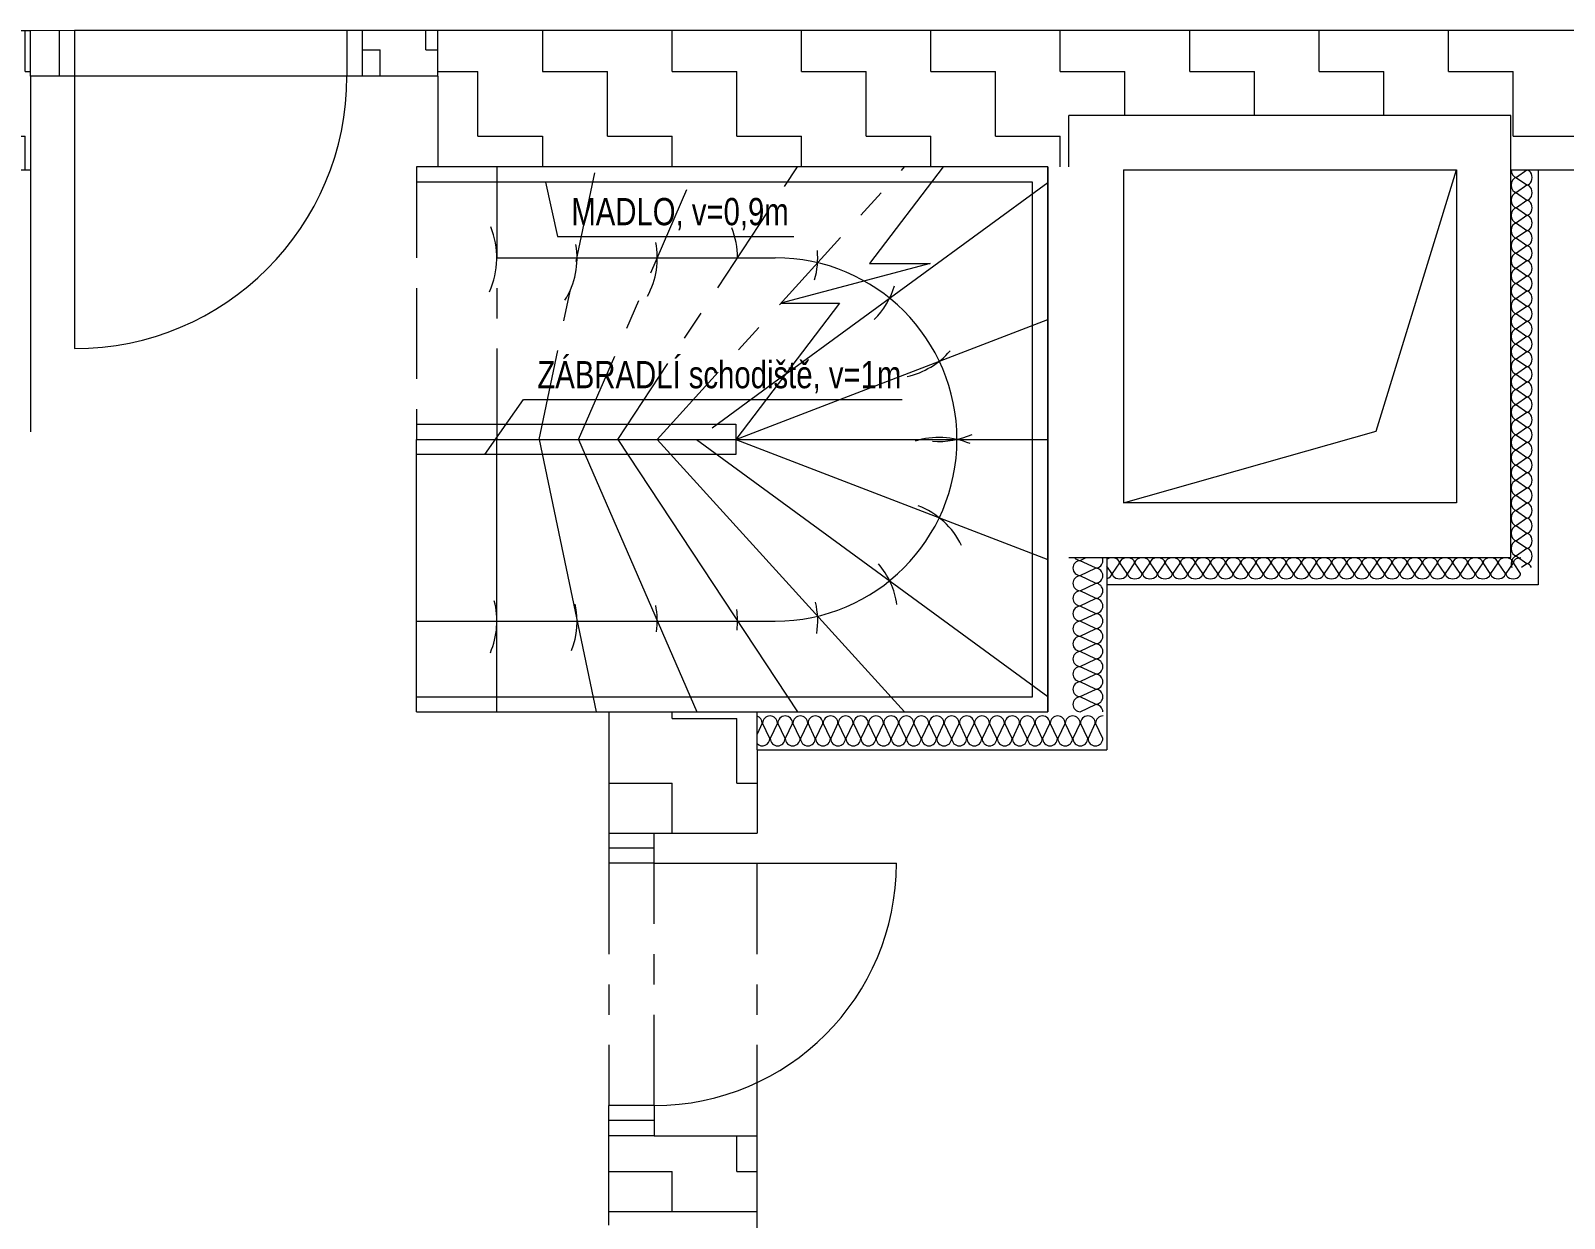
# Model space of a CAD drawing. Header units: millimetres. Extents: x 107122 to 123476, y 58544 to 73874.
# Drawn here: x 107129.62 to 107134.68, y 73870.36 to 73874.28 of the extents above; entities that cross this region are included whole.
import ezdxf

# ---------------------------------------------------------------- set-up
doc = ezdxf.new("R2010")
doc.units = ezdxf.units.MM
doc.linetypes.add('Carkovana 2x', pattern=[0.4, 0.3, -0.1])
doc.linetypes.add('Cerchovana 2x', pattern=[0.5, 0.3, -0.1, 0, -0.1])
for name, color, linetype, lineweight in [('_V výplně 1', 255, 'Continuous', 5), ('DPS - 5NP ZAŘIZOVÁKY', 7, 'Continuous', 25), ('DPS 5NP kce návrh', 7, 'Continuous', 25)]:
    doc.layers.add(name, color=color, linetype=linetype, lineweight=lineweight)
doc.styles.add('ARIAL', font='arial.ttf')
pattern_1 = [(0, (107080.6498, 73640.9444), (0.21375, 0.21375), [0.21375, -0.21375]), (90, (107080.6498, 73640.9444), (-0.21375, 0.21375), [0.21375, -0.21375])]

# ---------------------------------------------------------------- blocks, each defined once
blk = doc.blocks.new('VZOROVÁ ČÁRA_13')
at = {"layer": 'DPS 5NP kce návrh', "color": 254, "linetype": 'Continuous', "lineweight": 13, "true_color": 0xf0f0b4, "transparency": 33554687}
for p, q in [((51.8121, 231.4757), (51.7951, 231.4403)), ((51.8371, 231.4257), (51.8131, 231.4757)), ((51.8621, 231.4757), (51.8381, 231.4257)), ((51.8871, 231.4257), (51.8631, 231.4757)), ((51.9121, 231.4757), (51.8881, 231.4257)), ((51.9371, 231.4257), (51.9131, 231.4757)), ((51.9621, 231.4757), (51.9381, 231.4257)), ((51.9871, 231.4257), (51.9631, 231.4757)), ((52.0121, 231.4757), (51.9881, 231.4257)), ((52.0371, 231.4257), (52.0131, 231.4757)), ((52.0621, 231.4757), (52.0381, 231.4257)), ((52.0871, 231.4257), (52.0631, 231.4757)), ((52.1121, 231.4757), (52.0881, 231.4257)), ((52.1371, 231.4257), (52.1131, 231.4757)), ((52.1621, 231.4757), (52.1381, 231.4257)), ((52.1871, 231.4257), (52.1631, 231.4757)), ((52.2121, 231.4757), (52.1881, 231.4257)), ((52.2371, 231.4257), (52.2131, 231.4757)), ((52.2621, 231.4757), (52.2381, 231.4257)), ((52.2871, 231.4257), (52.2631, 231.4757)), ((52.3121, 231.4757), (52.2881, 231.4257)), ((52.3371, 231.4257), (52.3131, 231.4757)), ((52.3621, 231.4757), (52.3381, 231.4257)), ((52.3871, 231.4257), (52.3631, 231.4757)), ((52.4121, 231.4757), (52.3881, 231.4257)), ((52.4371, 231.4257), (52.4131, 231.4757)), ((52.4621, 231.4757), (52.4381, 231.4257)), ((52.4871, 231.4257), (52.4631, 231.4757)), ((52.5121, 231.4757), (52.4881, 231.4257)), ((52.5371, 231.4257), (52.5131, 231.4757)), ((52.5621, 231.4757), (52.5381, 231.4257)), ((52.5871, 231.4257), (52.5631, 231.4757)), ((52.6121, 231.4757), (52.5881, 231.4257)), ((52.6371, 231.4257), (52.6131, 231.4757)), ((52.6621, 231.4757), (52.6381, 231.4257)), ((52.6871, 231.4257), (52.6631, 231.4757)), ((52.7121, 231.4757), (52.6881, 231.4257)), ((52.7371, 231.4257), (52.7131, 231.4757)), ((52.7621, 231.4757), (52.7381, 231.4257)), ((52.7871, 231.4257), (52.7631, 231.4757)), ((52.8121, 231.4757), (52.7881, 231.4257)), ((52.8371, 231.4257), (52.8131, 231.4757)), ((52.8621, 231.4757), (52.8381, 231.4257)), ((52.8871, 231.4257), (52.8631, 231.4757)), ((52.9121, 231.4757), (52.8881, 231.4257)), ((52.9371, 231.4257), (52.9131, 231.4757))]:
    blk.add_line(p, q, dxfattribs=at)
for centre, start, end in [((51.7876, 231.4757), 360, 72.1703), ((51.8376, 231.4757), 90, 180), ((51.8376, 231.4757), 360, 90), ((51.8876, 231.4757), 90, 180), ((51.8876, 231.4757), 360, 90), ((51.9376, 231.4757), 90, 180), ((51.9376, 231.4757), 360, 90), ((51.9876, 231.4757), 90, 180), ((51.9876, 231.4757), 360, 90), ((52.0376, 231.4757), 90, 180), ((52.0376, 231.4757), 360, 90), ((52.0876, 231.4757), 90, 180), ((52.0876, 231.4757), 360, 90), ((52.1376, 231.4757), 90, 180), ((52.1376, 231.4757), 360, 90), ((52.1876, 231.4757), 90, 180), ((52.1876, 231.4757), 360, 90), ((52.2376, 231.4757), 90, 180), ((52.2376, 231.4757), 360, 90), ((52.2876, 231.4757), 90, 180), ((52.2876, 231.4757), 360, 90), ((52.3376, 231.4757), 90, 180), ((52.3376, 231.4757), 360, 90), ((52.3876, 231.4757), 90, 180), ((52.3876, 231.4757), 360, 90), ((52.4376, 231.4757), 90, 180), ((52.4376, 231.4757), 360, 90), ((52.4876, 231.4757), 90, 180), ((52.4876, 231.4757), 360, 90), ((52.5376, 231.4757), 90, 180), ((52.5376, 231.4757), 360, 90), ((52.5876, 231.4757), 90, 180), ((52.5876, 231.4757), 360, 90), ((52.6376, 231.4757), 90, 180), ((52.6376, 231.4757), 360, 90), ((52.6876, 231.4757), 90, 180), ((52.6876, 231.4757), 360, 90), ((52.7376, 231.4757), 90, 180), ((52.7376, 231.4757), 360, 90), ((52.7876, 231.4757), 90, 180), ((52.7876, 231.4757), 360, 90), ((52.8376, 231.4757), 90, 180), ((52.8376, 231.4757), 360, 90), ((52.8876, 231.4757), 90, 180), ((52.8876, 231.4757), 360, 90), ((52.9376, 231.4757), 90, 180), ((52.9376, 231.4757), 89.99999363173713, 90.00000000003324), ((51.8126, 231.4257), 224.4205, 360), ((51.8626, 231.4257), 180, 360), ((51.9126, 231.4257), 180, 360), ((51.9626, 231.4257), 180, 360), ((52.0126, 231.4257), 180, 360), ((52.0626, 231.4257), 180, 360), ((52.1126, 231.4257), 180, 360), ((52.1626, 231.4257), 180, 360), ((52.2126, 231.4257), 180, 360), ((52.2626, 231.4257), 180, 360), ((52.3126, 231.4257), 180, 360), ((52.3626, 231.4257), 180, 360), ((52.4126, 231.4257), 180, 360), ((52.4626, 231.4257), 180, 360), ((52.5126, 231.4257), 180, 360), ((52.5626, 231.4257), 180, 360), ((52.6126, 231.4257), 180, 360), ((52.6626, 231.4257), 180, 360), ((52.7126, 231.4257), 180, 360), ((52.7626, 231.4257), 180, 360), ((52.8126, 231.4257), 180, 360), ((52.8626, 231.4257), 180, 360), ((52.9126, 231.4257), 180, 360)]:
    blk.add_arc(centre, 0.0245, start, end, dxfattribs=at)
blk = doc.blocks.new('VZOROVÁ ČÁRA_14')
at = {"layer": 'DPS 5NP kce návrh', "color": 254, "linetype": 'Continuous', "lineweight": 13, "true_color": 0xf0f0b4, "transparency": 33554687}
for p, q in [((52.8626, 232.0137), (52.8824, 232.0232)), ((52.9126, 231.9887), (52.8626, 232.0127)), ((52.8626, 231.9637), (52.9126, 231.9877)), ((52.9126, 231.9387), (52.8626, 231.9627)), ((52.8626, 231.9137), (52.9126, 231.9377)), ((52.9126, 231.8887), (52.8626, 231.9127)), ((52.8626, 231.8637), (52.9126, 231.8877)), ((52.9126, 231.8387), (52.8626, 231.8627)), ((52.8626, 231.8137), (52.9126, 231.8377)), ((52.9126, 231.7887), (52.8626, 231.8127)), ((52.8626, 231.7637), (52.9126, 231.7877)), ((52.9126, 231.7387), (52.8626, 231.7627)), ((52.8626, 231.7137), (52.9126, 231.7377)), ((52.9126, 231.6887), (52.8626, 231.7127)), ((52.8626, 231.6637), (52.9126, 231.6877)), ((52.9126, 231.6387), (52.8626, 231.6627)), ((52.8626, 231.6137), (52.9126, 231.6377)), ((52.9126, 231.5887), (52.8626, 231.6127)), ((52.8626, 231.5637), (52.9126, 231.5877)), ((52.9126, 231.5387), (52.8626, 231.5627)), ((52.8626, 231.5137), (52.9126, 231.5377))]:
    blk.add_line(p, q, dxfattribs=at)
for centre, start, end in [((52.8626, 231.9882), 90, 270), ((52.8626, 232.0382), 217.7496, 270), ((52.9126, 232.0132), 270, 0), ((52.9126, 232.0132), 0, 24.0915), ((52.8626, 231.9382), 90, 270), ((52.9126, 231.9632), 0, 90), ((52.9126, 231.9632), 270, 0), ((52.8626, 231.8882), 90, 270), ((52.9126, 231.9132), 0, 90), ((52.9126, 231.9132), 270, 0), ((52.8626, 231.8382), 90, 270), ((52.9126, 231.8632), 0, 90), ((52.9126, 231.8632), 270, 0), ((52.8626, 231.7882), 90, 270), ((52.9126, 231.8132), 0, 90), ((52.9126, 231.8132), 270, 0), ((52.8626, 231.7382), 90, 270), ((52.9126, 231.7632), 0, 90), ((52.9126, 231.7632), 270, 0), ((52.8626, 231.6882), 90, 270), ((52.9126, 231.7132), 0, 90), ((52.9126, 231.7132), 270, 0), ((52.9126, 231.6632), 0, 90), ((52.8626, 231.6382), 90, 270), ((52.9126, 231.6632), 270, 0), ((52.9126, 231.6132), 0, 90), ((52.8626, 231.5882), 90, 270), ((52.9126, 231.6132), 270, 0), ((52.9126, 231.5632), 0, 90), ((52.8626, 231.5382), 90, 270), ((52.9126, 231.5632), 270, 0), ((52.9126, 231.5132), 0, 90)]:
    blk.add_arc(centre, 0.0245, start, end, dxfattribs=at)
blk = doc.blocks.new('VZOROVÁ ČÁRA_55')
at = {"layer": 'DPS 5NP kce návrh', "color": 254, "linetype": 'Continuous', "lineweight": 13, "true_color": 0xf0f0b4, "transparency": 33554687}
for p, q in [((52.9671, 231.9702), (52.9501, 231.995)), ((52.9921, 232.0052), (52.9681, 231.9702)), ((53.0171, 231.9702), (52.9931, 232.0052)), ((53.0421, 232.0052), (53.0181, 231.9702)), ((53.0671, 231.9702), (53.0431, 232.0052)), ((53.0921, 232.0052), (53.0681, 231.9702)), ((53.1171, 231.9702), (53.0931, 232.0052)), ((53.1421, 232.0052), (53.1181, 231.9702)), ((53.1671, 231.9702), (53.1431, 232.0052)), ((53.1921, 232.0052), (53.1681, 231.9702)), ((53.2171, 231.9702), (53.1931, 232.0052)), ((53.2421, 232.0052), (53.2181, 231.9702)), ((53.2671, 231.9702), (53.2431, 232.0052)), ((53.2921, 232.0052), (53.2681, 231.9702)), ((53.3171, 231.9702), (53.2931, 232.0052)), ((53.3421, 232.0052), (53.3181, 231.9702)), ((53.3671, 231.9702), (53.3431, 232.0052)), ((53.3921, 232.0052), (53.3681, 231.9702)), ((53.4171, 231.9702), (53.3931, 232.0052)), ((53.4421, 232.0052), (53.4181, 231.9702)), ((53.4671, 231.9702), (53.4431, 232.0052)), ((53.4921, 232.0052), (53.4681, 231.9702)), ((53.5171, 231.9702), (53.4931, 232.0052)), ((53.5421, 232.0052), (53.5181, 231.9702)), ((53.5671, 231.9702), (53.5431, 232.0052)), ((53.5921, 232.0052), (53.5681, 231.9702)), ((53.6171, 231.9702), (53.5931, 232.0052)), ((53.6421, 232.0052), (53.6181, 231.9702)), ((53.6671, 231.9702), (53.6431, 232.0052)), ((53.6921, 232.0052), (53.6681, 231.9702)), ((53.7171, 231.9702), (53.6931, 232.0052)), ((53.7421, 232.0052), (53.7181, 231.9702)), ((53.7671, 231.9702), (53.7431, 232.0052)), ((53.7921, 232.0052), (53.7681, 231.9702)), ((53.8171, 231.9702), (53.7931, 232.0052)), ((53.8421, 232.0052), (53.8181, 231.9702)), ((53.8671, 231.9702), (53.8431, 232.0052)), ((53.8921, 232.0052), (53.8681, 231.9702)), ((53.9171, 231.9702), (53.8931, 232.0052)), ((53.9421, 232.0052), (53.9181, 231.9702)), ((53.9671, 231.9702), (53.9431, 232.0052)), ((53.9921, 232.0052), (53.9681, 231.9702)), ((54.0171, 231.9702), (53.9931, 232.0052)), ((54.0421, 232.0052), (54.0181, 231.9702)), ((54.0671, 231.9702), (54.0431, 232.0052)), ((54.0921, 232.0052), (54.0681, 231.9702)), ((54.1171, 231.9702), (54.0931, 232.0052)), ((54.1421, 232.0052), (54.1181, 231.9702)), ((54.1671, 231.9702), (54.1431, 232.0052)), ((54.1921, 232.0052), (54.1681, 231.9702)), ((54.2171, 231.9702), (54.1931, 232.0052)), ((54.2421, 232.0052), (54.2181, 231.9702)), ((54.2671, 231.9702), (54.2431, 232.0052)), ((54.2921, 232.0052), (54.2681, 231.9702)), ((54.3171, 231.9702), (54.2931, 232.0052))]:
    blk.add_line(p, q, dxfattribs=at)
for centre, start_param, end_param in [((52.9676, 232.0052), 4.712389, 5.50802), ((52.9676, 232.0052), 3.141593, 4.712389), ((53.0176, 232.0052), 4.712389, 6.283185), ((53.0176, 232.0052), 3.141593, 4.712389), ((53.0676, 232.0052), 4.712389, 6.283185), ((53.0676, 232.0052), 3.141593, 4.712389), ((53.1176, 232.0052), 4.712389, 6.283185), ((53.1176, 232.0052), 3.141593, 4.712389), ((53.1676, 232.0052), 4.712389, 6.283185), ((53.1676, 232.0052), 3.141593, 4.712389), ((53.2176, 232.0052), 4.712389, 6.283185), ((53.2176, 232.0052), 3.141593, 4.712389), ((53.2676, 232.0052), 4.712389, 6.283185), ((53.2676, 232.0052), 3.141593, 4.712389), ((53.3176, 232.0052), 4.712389, 6.283185), ((53.3176, 232.0052), 3.141593, 4.712389), ((53.3676, 232.0052), 4.712389, 6.283185), ((53.3676, 232.0052), 3.141593, 4.712389), ((53.4176, 232.0052), 4.712389, 6.283185), ((53.4176, 232.0052), 3.141593, 4.712389), ((53.4676, 232.0052), 4.712389, 6.283185), ((53.4676, 232.0052), 3.141593, 4.712389), ((53.5176, 232.0052), 4.712389, 6.283185), ((53.5176, 232.0052), 3.141593, 4.712389), ((53.5676, 232.0052), 4.712389, 6.283185), ((53.5676, 232.0052), 3.141593, 4.712389), ((53.6176, 232.0052), 4.712389, 6.283185), ((53.6176, 232.0052), 3.141593, 4.712389), ((53.6676, 232.0052), 4.712389, 6.283185), ((53.6676, 232.0052), 3.141593, 4.712389), ((53.7176, 232.0052), 4.712389, 6.283185), ((53.7176, 232.0052), 3.141593, 4.712389), ((53.7676, 232.0052), 4.712389, 6.283185), ((53.7676, 232.0052), 3.141593, 4.712389), ((53.8176, 232.0052), 4.712389, 6.283185), ((53.8176, 232.0052), 3.141593, 4.712389), ((53.8676, 232.0052), 4.712389, 6.283185), ((53.8676, 232.0052), 3.141593, 4.712389), ((53.9176, 232.0052), 4.712389, 6.283185), ((53.9176, 232.0052), 3.141593, 4.712389), ((53.9676, 232.0052), 4.712389, 6.283185), ((53.9676, 232.0052), 3.141593, 4.712389), ((54.0176, 232.0052), 4.712389, 6.283185), ((54.0176, 232.0052), 3.141593, 4.712389), ((54.0676, 232.0052), 4.712389, 6.283185), ((54.0676, 232.0052), 3.141593, 4.712389), ((54.1176, 232.0052), 4.712389, 6.283185), ((54.1176, 232.0052), 3.141593, 4.712389), ((54.1676, 232.0052), 4.712389, 6.283185), ((54.1676, 232.0052), 3.141593, 4.712389), ((54.2176, 232.0052), 4.712389, 6.283185), ((54.2176, 232.0052), 3.141593, 4.712389), ((54.2676, 232.0052), 4.712389, 6.283185), ((54.2676, 232.0052), 3.141593, 4.712389), ((54.3176, 232.0052), 4.712391, 6.283185), ((52.9426, 231.9702), 1.881892, 3.141593), ((52.9926, 231.9702), 0, 3.141593), ((53.0426, 231.9702), 0, 3.141593), ((53.0926, 231.9702), 0, 3.141593), ((53.1426, 231.9702), 0, 3.141593), ((53.1926, 231.9702), 0, 3.141593), ((53.2426, 231.9702), 0, 3.141593), ((53.2926, 231.9702), 0, 3.141593), ((53.3426, 231.9702), 0, 3.141593), ((53.3926, 231.9702), 0, 3.141593), ((53.4426, 231.9702), 0, 3.141593), ((53.4926, 231.9702), 0, 3.141593), ((53.5426, 231.9702), 0, 3.141593), ((53.5926, 231.9702), 0, 3.141593), ((53.6426, 231.9702), 0, 3.141593), ((53.6926, 231.9702), 0, 3.141593), ((53.7426, 231.9702), 0, 3.141593), ((53.7926, 231.9702), 0, 3.141593), ((53.8426, 231.9702), 0, 3.141593), ((53.8926, 231.9702), 0, 3.141593), ((53.9426, 231.9702), 0, 3.141593), ((53.9926, 231.9702), 0, 3.141593), ((54.0426, 231.9702), 0, 3.141593), ((54.0926, 231.9702), 0, 3.141593), ((54.1426, 231.9702), 0, 3.141593), ((54.1926, 231.9702), 0, 3.141593), ((54.2426, 231.9702), 0, 3.141593), ((54.2926, 231.9702), 0, 3.141593)]:
    blk.add_ellipse(centre, major_axis=(-0.0245, 0), ratio=0.7, start_param=start_param, end_param=end_param, dxfattribs=at)
blk = doc.blocks.new('VZOROVÁ ČÁRA_56')
at = {"layer": 'DPS 5NP kce návrh', "color": 254, "linetype": 'Continuous', "lineweight": 13, "true_color": 0xf0f0b4, "transparency": 33554687}
for p, q in [((54.3381, 233.3027), (54.3031, 233.2787)), ((54.3031, 233.2777), (54.3381, 233.2537)), ((54.3381, 233.2527), (54.3031, 233.2287)), ((54.3031, 233.2277), (54.3381, 233.2037)), ((54.3381, 233.2027), (54.3031, 233.1787)), ((54.3031, 233.1777), (54.3381, 233.1537)), ((54.3381, 233.1527), (54.3031, 233.1287)), ((54.3031, 233.1277), (54.3381, 233.1037)), ((54.3381, 233.1027), (54.3031, 233.0787)), ((54.3031, 233.0777), (54.3381, 233.0537)), ((54.3381, 233.0527), (54.3031, 233.0287)), ((54.3031, 233.0277), (54.3381, 233.0037)), ((54.3381, 233.0027), (54.3031, 232.9787)), ((54.3031, 232.9777), (54.3381, 232.9537)), ((54.3381, 232.9527), (54.3031, 232.9287)), ((54.3031, 232.9277), (54.3381, 232.9037)), ((54.3381, 232.9027), (54.3031, 232.8787)), ((54.3031, 232.8777), (54.3381, 232.8537)), ((54.3381, 232.8527), (54.3031, 232.8287)), ((54.3031, 232.8277), (54.3381, 232.8037)), ((54.3381, 232.8027), (54.3031, 232.7787)), ((54.3031, 232.7777), (54.3381, 232.7537)), ((54.3381, 232.7527), (54.3031, 232.7287)), ((54.3031, 232.7277), (54.3381, 232.7037)), ((54.3381, 232.7027), (54.3031, 232.6787)), ((54.3031, 232.6777), (54.3381, 232.6537)), ((54.3381, 232.6527), (54.3031, 232.6287)), ((54.3031, 232.6277), (54.3381, 232.6037)), ((54.3381, 232.6027), (54.3031, 232.5787)), ((54.3031, 232.5777), (54.3381, 232.5537)), ((54.3381, 232.5527), (54.3031, 232.5287)), ((54.3031, 232.5277), (54.3381, 232.5037)), ((54.3381, 232.5027), (54.3031, 232.4787)), ((54.3031, 232.4777), (54.3381, 232.4537)), ((54.3381, 232.4527), (54.3031, 232.4287)), ((54.3031, 232.4277), (54.3381, 232.4037)), ((54.3381, 232.4027), (54.3031, 232.3787)), ((54.3031, 232.3777), (54.3381, 232.3537)), ((54.3381, 232.3527), (54.3031, 232.3287)), ((54.3031, 232.3277), (54.3381, 232.3037)), ((54.3381, 232.3027), (54.3031, 232.2787)), ((54.3031, 232.2777), (54.3381, 232.2537)), ((54.3381, 232.2527), (54.3031, 232.2287)), ((54.3031, 232.2277), (54.3381, 232.2037)), ((54.3381, 232.2027), (54.3031, 232.1787)), ((54.3031, 232.1777), (54.3381, 232.1537)), ((54.3381, 232.1527), (54.3031, 232.1287)), ((54.3031, 232.1277), (54.3381, 232.1037)), ((54.3381, 232.1027), (54.3031, 232.0787)), ((54.3031, 232.0777), (54.3381, 232.0537)), ((54.3381, 232.0527), (54.3031, 232.0287)), ((54.3031, 232.0277), (54.3381, 232.0037)), ((54.3381, 232.0027), (54.3206, 231.9907))]:
    blk.add_line(p, q, dxfattribs=at)
for centre, start_param, end_param in [((54.3031, 233.3032), 4.712389, 6.283185), ((54.3031, 233.2532), 3.141593, 4.712389), ((54.3381, 233.2782), 6.283185, 9.424778), ((54.3031, 233.2532), 4.712389, 6.283185), ((54.3031, 233.2032), 3.141593, 4.712389), ((54.3381, 233.2282), 6.283185, 9.424778), ((54.3031, 233.2032), 4.712389, 6.283185), ((54.3031, 233.1532), 3.141593, 4.712389), ((54.3381, 233.1782), 6.283185, 9.424778), ((54.3031, 233.1532), 4.712389, 6.283185), ((54.3031, 233.1032), 3.141593, 4.712389), ((54.3381, 233.1282), 6.283185, 9.424778), ((54.3031, 233.1032), 4.712389, 6.283185), ((54.3031, 233.0532), 3.141593, 4.712389), ((54.3381, 233.0782), 6.283185, 9.424778), ((54.3031, 233.0532), 4.712389, 6.283185), ((54.3031, 233.0032), 3.141593, 4.712389), ((54.3381, 233.0282), 6.283185, 9.424778), ((54.3031, 233.0032), 4.712389, 6.283185), ((54.3031, 232.9532), 3.141593, 4.712389), ((54.3381, 232.9782), 6.283185, 9.424778), ((54.3031, 232.9532), 4.712389, 6.283185), ((54.3031, 232.9032), 3.141593, 4.712389), ((54.3031, 232.9032), 4.712389, 6.283185), ((54.3381, 232.9282), 6.283185, 9.424778), ((54.3031, 232.8532), 3.141593, 4.712389), ((54.3031, 232.8532), 4.712389, 6.283185), ((54.3381, 232.8782), 6.283185, 9.424778), ((54.3381, 232.8282), 6.283185, 9.424778), ((54.3031, 232.8032), 3.141593, 4.712389), ((54.3031, 232.8032), 4.712389, 6.283185), ((54.3381, 232.7782), 6.283185, 9.424778), ((54.3031, 232.7532), 3.141593, 4.712389), ((54.3031, 232.7532), 4.712389, 6.283185), ((54.3381, 232.7282), 6.283185, 9.424778), ((54.3031, 232.7032), 3.141593, 4.712389), ((54.3031, 232.7032), 4.712389, 6.283185), ((54.3381, 232.6782), 6.283185, 9.424778), ((54.3031, 232.6532), 3.141593, 4.712389), ((54.3031, 232.6532), 4.712389, 6.283185), ((54.3381, 232.6282), 6.283185, 9.424778), ((54.3031, 232.6032), 3.141593, 4.712389), ((54.3031, 232.6032), 4.712389, 6.283185), ((54.3381, 232.5782), 6.283185, 9.424778), ((54.3031, 232.5532), 3.141593, 4.712389), ((54.3031, 232.5532), 4.712389, 6.283185), ((54.3381, 232.5282), 6.283185, 9.424778), ((54.3031, 232.5032), 3.141593, 4.712389), ((54.3031, 232.5032), 4.712389, 6.283185), ((54.3381, 232.4782), 6.283185, 9.424778), ((54.3031, 232.4532), 3.141593, 4.712389), ((54.3031, 232.4532), 4.712389, 6.283185), ((54.3381, 232.4282), 6.283185, 9.424778), ((54.3031, 232.4032), 3.141593, 4.712389), ((54.3031, 232.4032), 4.712389, 6.283185), ((54.3381, 232.3782), 6.283185, 9.424778), ((54.3031, 232.3532), 3.141593, 4.712389), ((54.3031, 232.3532), 4.712389, 6.283185), ((54.3381, 232.3282), 6.283185, 9.424778), ((54.3031, 232.3032), 3.141593, 4.712389), ((54.3031, 232.3032), 4.712389, 6.283185), ((54.3381, 232.2782), 6.283185, 9.424778), ((54.3031, 232.2532), 3.141593, 4.712389), ((54.3031, 232.2532), 4.712389, 6.283185), ((54.3381, 232.2282), 6.283185, 9.424778), ((54.3031, 232.2032), 3.141593, 4.712389), ((54.3031, 232.2032), 4.712389, 6.283185), ((54.3381, 232.1782), 6.283185, 9.424778), ((54.3031, 232.1532), 3.141593, 4.712389), ((54.3031, 232.1532), 4.712389, 6.283185), ((54.3381, 232.1282), 6.283185, 9.424778), ((54.3031, 232.1032), 3.141593, 4.712389), ((54.3031, 232.1032), 4.712389, 6.283185), ((54.3381, 232.0782), 6.283185, 9.424778), ((54.3031, 232.0532), 3.141593, 4.712389), ((54.3031, 232.0532), 4.712389, 6.283185), ((54.3381, 232.0282), 6.283185, 9.424778), ((54.3031, 232.0032), 3.141593, 4.712389), ((54.3031, 232.0032), 4.712389, 5.247796), ((54.3381, 231.9782), 8.389412, 9.424778)]:
    blk.add_ellipse(centre, major_axis=(0, -0.0245), ratio=0.7, start_param=start_param, end_param=end_param, dxfattribs=at)
blk = doc.blocks.new('KOMPLEXNÍ OBJEKT_72')
at = {"layer": 'DPS - 5NP ZAŘIZOVÁKY', "color": 7, "linetype": 'Carkovana 2x', "lineweight": 18, "transparency": 33554687}
for p, q in [((50.9352, 233.3132), (50.6702, 233.3132)), ((50.6702, 233.3132), (50.6702, 232.4132))]:
    blk.add_line(p, q, dxfattribs=at)
at = {"layer": 'DPS - 5NP ZAŘIZOVÁKY', "color": 7, "linetype": 'Continuous', "lineweight": 18, "transparency": 33554687}
for p, q in [((52.7551, 233.3132), (50.9352, 233.3132)), ((52.7551, 231.5132), (52.7551, 233.3132)), ((51.8881, 232.6277), (52.7551, 233.2623)), ((50.9352, 233.0132), (51.8551, 233.0132)), ((51.7251, 232.4132), (52.7551, 232.8097)), ((50.6702, 231.5132), (50.6702, 232.4132)), ((50.6702, 232.4132), (51.8551, 232.4132)), ((50.9352, 231.5132), (50.9352, 232.4132)), ((51.0751, 232.4132), (51.2628, 231.5132)), ((51.2051, 232.4132), (51.5953, 231.5132)), ((51.3351, 232.4132), (51.9278, 231.5132)), ((51.4651, 232.4132), (52.2819, 231.5132)), ((51.5951, 232.4132), (52.7551, 231.5642)), ((51.7251, 232.4132), (52.7551, 232.0168)), ((51.8551, 232.4132), (52.7551, 232.4132)), ((50.6702, 231.8132), (51.8551, 231.8132)), ((50.6702, 231.5132), (52.7551, 231.5132))]:
    blk.add_line(p, q, dxfattribs=at)
at = {"layer": 'DPS - 5NP ZAŘIZOVÁKY', "color": 7, "linetype": 'Cerchovana 2x', "lineweight": 18, "transparency": 33554687}
for p, q in [((50.9352, 233.3132), (50.9352, 232.4132)), ((51.0751, 232.4132), (51.2628, 233.3132)), ((51.2051, 232.4132), (51.5953, 233.3132)), ((51.3351, 232.4132), (51.9278, 233.3132)), ((51.4651, 232.4132), (52.2819, 233.3132)), ((51.8881, 232.6277), (51.5951, 232.4132))]:
    blk.add_line(p, q, dxfattribs=at)
at = {"layer": 'DPS - 5NP ZAŘIZOVÁKY', "color": 7, "linetype": 'Continuous', "lineweight": 18, "transparency": 33554687}
blk.add_lwpolyline([(52.4091, 233.3132), (52.1665, 232.994), (52.3665, 232.994), (51.8735, 232.8632), (52.0671, 232.8632), (51.7251, 232.4132)], dxfattribs=at)
at = {"layer": 'DPS - 5NP ZAŘIZOVÁKY', "color": 7, "linetype": 'Continuous', "lineweight": 13, "transparency": 33554687}
for centre, start, end in [((50.6702, 233.0132), 334.9707, 22.6604), ((51.4652, 233.0132), 0, 21.8531), ((50.9352, 233.0132), 327.9824, 9.4445), ((51.2002, 233.0132), 331.3487, 11.0598), ((51.7302, 233.0132), 344.0202, 5.2219), ((51.9947, 232.9968), 315, 343.3878), ((52.2325, 232.8797), 282.6686, 319.0102), ((52.3966, 232.1548), 67.2898, 107.4884), ((52.3966, 232.6717), 265.2278, 294.2417), ((52.2325, 231.9467), 26.0595, 69.0331), ((51.9947, 231.8297), 8.3184, 40.7665), ((50.6702, 231.8132), 336.8386, 14.6839), ((50.9352, 231.8132), 338.5412, 12.198), ((51.2002, 231.8132), 352.36, 11.3385), ((51.4652, 231.8132), 353.5477, 8.3595), ((51.7302, 231.8132), 351.1004, 13.5605)]:
    blk.add_arc(centre, 0.265, start, end, dxfattribs=at)
at = {"layer": 'DPS - 5NP ZAŘIZOVÁKY', "color": 7, "linetype": 'Continuous', "lineweight": 18, "transparency": 33554687}
blk.add_arc((51.8551, 232.4132), 0.6, 270, 90, dxfattribs=at)

msp = doc.modelspace()

# ---------------------------------------------------------------- hatches: boundary and pattern name
at = {"layer": '_V výplně 1', "linetype": 'Continuous', "lineweight": 9, "transparency": 33554687}
h = msp.add_hatch(dxfattribs=at)
h.set_pattern_fill('VZOR', color=256, scale=0.21375, style=0, pattern_type=2)
h.set_pattern_definition(pattern_1)
h.paths.add_polyline_path([(107129.1274, 73873.8202), (107129.6174, 73873.8202), (107129.6174, 73874.2801), (107129.1274, 73874.2801)], flags=0)
h = msp.add_hatch(dxfattribs=at)
h.set_pattern_fill('VZOR', color=256, scale=0.15, style=0, pattern_type=2)
h.set_pattern_definition([(0, (107080.5223, 73640.81691), (0.15, 0.15), [0.15, -0.15]), (90, (107080.5223, 73640.81691), (-0.15, 0.15), [0.15, -0.15])])
h.paths.add_polyline_path([(107130.7124, 73874.1301), (107130.9625, 73874.1301), (107130.9625, 73874.2802), (107130.7124, 73874.2802)], flags=0)
h = msp.add_hatch(dxfattribs=at)
h.set_pattern_fill('VZOR', color=256, scale=0.21375, style=0, pattern_type=2)
h.set_pattern_definition(pattern_1)
h.paths.add_polyline_path([(107136.8874, 73874.2802), (107130.9625, 73874.2802), (107130.9625, 73874.1301), (107130.9625, 73873.8302), (107133.0474, 73873.8302), (107133.0474, 73874.0002), (107134.5074, 73874.0002), (107134.5074, 73873.8202), (107136.8874, 73873.8202)], flags=0)
h = msp.add_hatch(dxfattribs=at)
h.set_pattern_fill('VZOR', color=256, scale=0.21375, style=0, pattern_type=2)
h.set_pattern_definition(pattern_1)
h.paths.add_polyline_path([(107131.5274, 73871.6302), (107132.0174, 73871.6302), (107132.0174, 73872.0302), (107131.5274, 73872.0302)], flags=0)

# ---------------------------------------------------------------- linework, layer by layer
for p, q in [((107129.6174, 73874.2801), (107129.1274, 73874.2801)), ((107129.7624, 73874.2802), (107129.6174, 73874.2801)), ((107129.6174, 73874.1301), (107129.6174, 73874.2801)), ((107129.7124, 73874.1301), (107129.7124, 73874.2802)), ((107130.6624, 73874.2802), (107129.7624, 73874.2802)), ((107129.7624, 73874.2802), (107129.7624, 73874.1301)), ((107130.9625, 73874.2802), (107130.6624, 73874.2802)), ((107130.6624, 73874.2802), (107130.6624, 73874.1301)), ((107130.7124, 73874.2802), (107130.7124, 73874.1301)), ((107136.8874, 73874.2802), (107130.9625, 73874.2802)), ((107136.8874, 73874.2802), (107130.9625, 73874.2802)), ((107130.9625, 73874.1301), (107130.9625, 73874.2802)), ((107129.7624, 73874.1301), (107129.6174, 73874.1301)), ((107130.9625, 73874.1301), (107129.6174, 73874.1301)), ((107129.6174, 73874.1301), (107129.6174, 73872.9552)), ((107130.6624, 73874.1301), (107129.7624, 73874.1301)), ((107129.7624, 73874.1301), (107129.7624, 73873.2302)), ((107130.9625, 73874.1301), (107130.6624, 73874.1301)), ((107130.9625, 73874.1301), (107130.9625, 73873.8302)), ((107134.5074, 73874.0002), (107133.0474, 73874.0002)), ((107133.0474, 73873.8302), (107133.0474, 73874.0002)), ((107134.5074, 73873.8202), (107134.5074, 73874.0002)), ((107129.4924, 73873.8202), (107129.6174, 73873.8202)), ((107132.9774, 73873.8302), (107130.9625, 73873.8302)), ((107132.9774, 73873.8302), (107132.9774, 73872.0302)), ((107132.9774, 73872.9302), (107132.9774, 73873.8302)), ((107133.2274, 73873.8202), (107134.3274, 73873.8202)), ((107133.2274, 73873.8202), (107133.2274, 73872.7202)), ((107134.0628, 73872.9572), (107134.3274, 73873.8202)), ((107134.3274, 73873.8202), (107134.3274, 73872.7202)), ((107134.5074, 73873.8202), (107137.7574, 73873.8202)), ((107134.5074, 73872.5402), (107134.5074, 73873.8202)), ((107134.5974, 73873.8202), (107134.5974, 73872.4502)), ((107132.9274, 73873.7802), (107130.8925, 73873.7802)), ((107132.9274, 73872.0802), (107132.9274, 73873.7802)), ((107130.8925, 73872.9802), (107131.9474, 73872.9802)), ((107131.9474, 73872.9802), (107131.9474, 73872.8802)), ((107133.2274, 73872.7202), (107134.0628, 73872.9572)), ((107131.9474, 73872.8802), (107130.8925, 73872.8802)), ((107134.3274, 73872.7202), (107133.2274, 73872.7202)), ((107133.0474, 73872.5402), (107134.5074, 73872.5402)), ((107133.1724, 73872.5402), (107133.1724, 73871.9052)), ((107134.5074, 73872.5402), (107134.5074, 73872.5402)), ((107134.5974, 73872.4502), (107133.1724, 73872.4502)), ((107130.8925, 73872.0802), (107132.9274, 73872.0802)), ((107131.5274, 73872.0302), (107131.5274, 73871.5302)), ((107131.5274, 73872.0302), (107132.9774, 73872.0302)), ((107132.0174, 73871.9052), (107132.0174, 73872.0302)), ((107132.0174, 73871.9052), (107133.1724, 73871.9052)), ((107132.0174, 73871.9052), (107132.0174, 73871.6302)), ((107133.1724, 73871.9052), (107133.1724, 73871.9052)), ((107131.5274, 73871.6302), (107131.6774, 73871.6302)), ((107131.6774, 73871.6302), (107132.0174, 73871.6302)), ((107131.6774, 73871.5302), (107131.6774, 73871.6302)), ((107131.6774, 73871.5802), (107131.5274, 73871.5802)), ((107131.5274, 73871.5302), (107131.5274, 73871.5302)), ((107131.6774, 73871.5302), (107131.5274, 73871.5302)), ((107131.6774, 73871.5302), (107132.4774, 73871.5301)), ((107131.5274, 73870.3351), (107131.5274, 73870.7302)), ((107131.5274, 73870.7302), (107131.5274, 73870.7302)), ((107131.6774, 73870.7302), (107131.5274, 73870.7302)), ((107131.6774, 73870.7302), (107131.6774, 73870.6302)), ((107131.6774, 73870.6802), (107131.5274, 73870.6802)), ((107131.6774, 73870.6302), (107131.5274, 73870.6302)), ((107131.6774, 73870.6302), (107132.0174, 73870.6302)), ((107131.9498, 73870.5119), (107131.9498, 73870.6302)), ((107132.0174, 73868.9802), (107132.0174, 73870.6302)), ((107131.5274, 73870.5119), (107131.7361, 73870.5119)), ((107131.7361, 73870.3802), (107131.7361, 73870.5119)), ((107131.9498, 73870.5119), (107132.0174, 73870.5119)), ((107131.5274, 73870.3802), (107132.0174, 73870.3802))]:
    msp.add_line(p, q, dxfattribs=at)
at = {"layer": '_V výplně 1', "linetype": 'Cerchovana 2x', "lineweight": 9, "transparency": 33554687}
for p, q in [((107132.0174, 73870.6302), (107132.0174, 73871.6302)), ((107131.5274, 73871.5302), (107131.5275, 73870.7302)), ((107131.6774, 73870.7302), (107131.6774, 73871.5302))]:
    msp.add_line(p, q, dxfattribs=at)
at = {"layer": '_V výplně 1', "linetype": 'Continuous', "lineweight": 9, "transparency": 33554687}
for points in [[(107131.3184, 73873.7802), (107131.3574, 73873.6002), (107132.139, 73873.6002)], [(107131.1174, 73872.8802), (107131.2451, 73873.0617), (107132.4968, 73873.0617)]]:
    msp.add_lwpolyline(points, dxfattribs=at)
at = {"layer": '_V výplně 1', "linetype": 'Carkovana 2x', "lineweight": 9, "transparency": 33554687}
msp.add_lwpolyline([(107132.9774, 73872.0302), (107132.9774, 73872.0302)], close=True, dxfattribs=at)
at = {"layer": '_V výplně 1', "linetype": 'Continuous', "lineweight": 9, "transparency": 33554687}
for centre, radius, start, end in [((107129.7624, 73874.1301), 0.9, 270, 0), ((107131.6774, 73871.5302), 0.8, 269.9998, 359.9998)]:
    msp.add_arc(centre, radius, start, end, dxfattribs=at)

# ---------------------------------------------------------------- block references
for name in ['KOMPLEXNÍ OBJEKT_72', 'VZOROVÁ ČÁRA_56', 'VZOROVÁ ČÁRA_14', 'VZOROVÁ ČÁRA_55', 'VZOROVÁ ČÁRA_13']:
    msp.add_blockref(name, (107080.2223, 73640.5169), dxfattribs=at)

# ---------------------------------------------------------------- texts
at = {"layer": '_V výplně 1', "linetype": 'Continuous', "lineweight": 9, "transparency": 33554687, "char_height": 0.09, "attachment_point": 1, "style": 'ARIAL'}
for s, insert, width in [('\\W0.77;MADLO, v=0,9m', (107131.4035, 73873.7276), 0.753503), ('\\W0.77;ZÁBRADLÍ schodiště, v=1m', (107131.2912, 73873.1892), 1.239171)]:
    msp.add_mtext(s, dxfattribs=dict(at, insert=insert, width=width))

doc.saveas('drawing.dxf')
